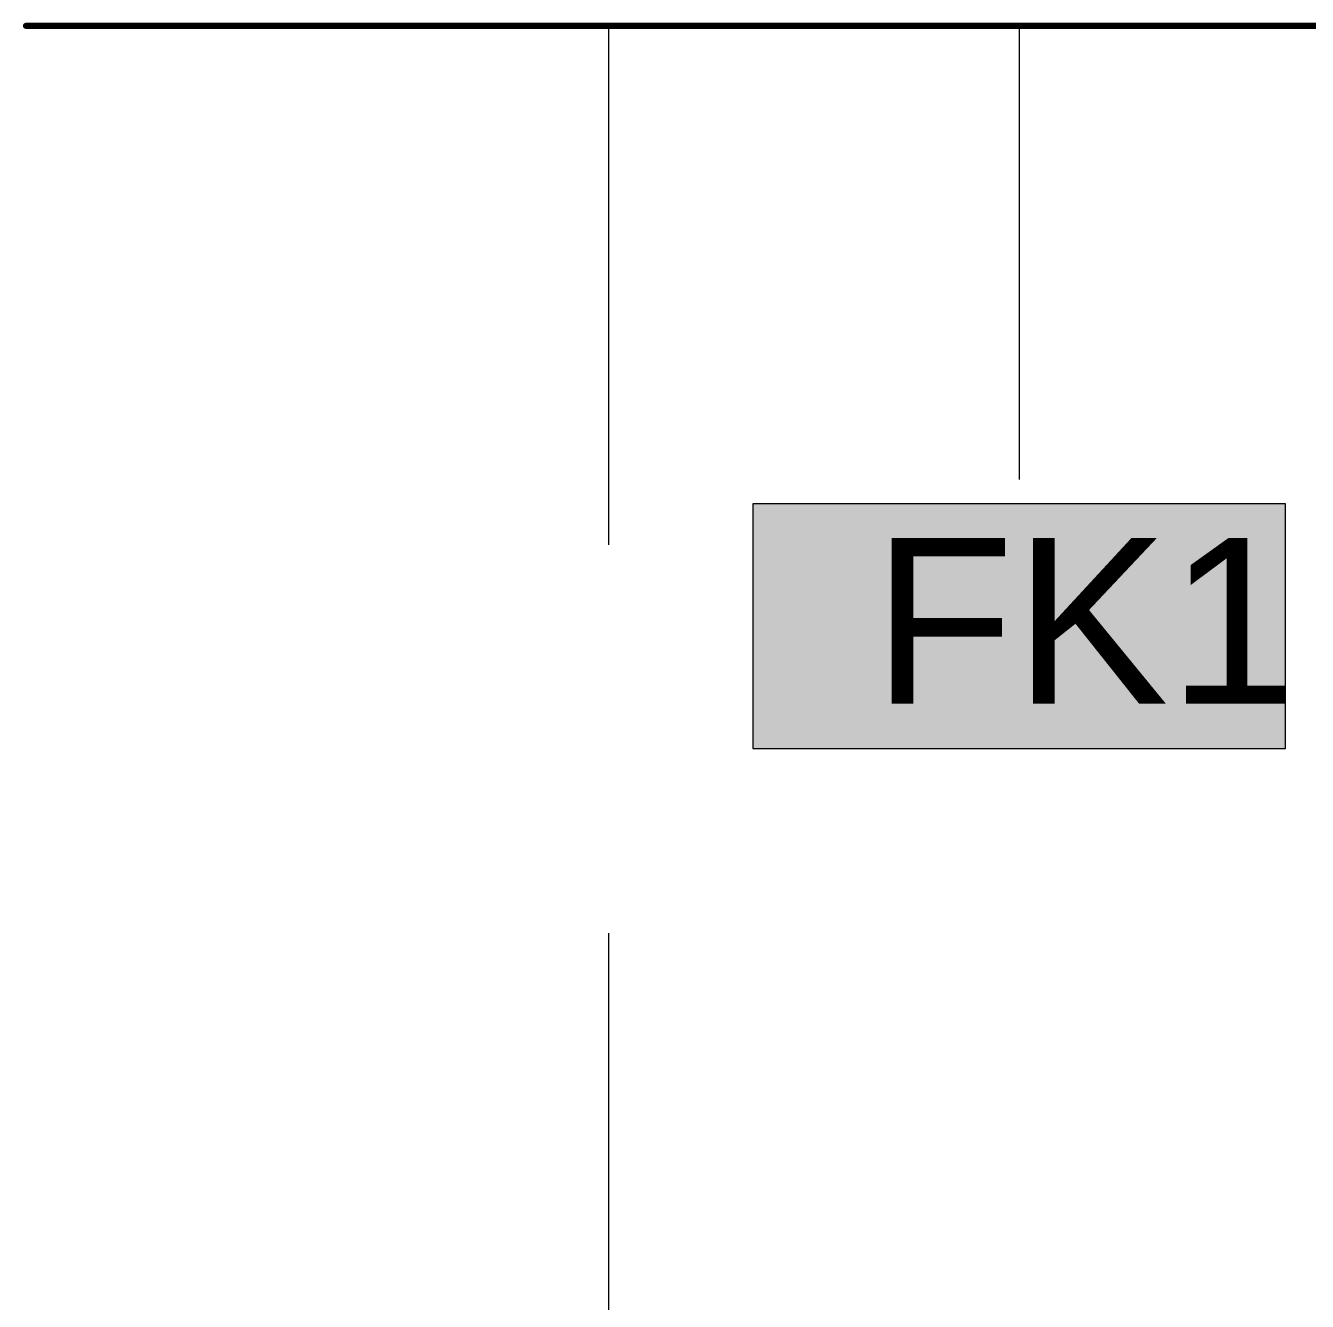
# Model space of a CAD drawing. Header units: millimetres. Extents: x -3817 to 677485, y -22715 to 103890.
# Drawn here: x 105339 to 106910, y 10727 to 12291 of the extents above; entities that cross this region are included whole.
import ezdxf

# ---------------------------------------------------------------- set-up
doc = ezdxf.new("R2010")
doc.units = ezdxf.units.MM
doc.layers.add('PDF _Геометрия', color=7, linetype='Continuous', true_color=0x1d1d1d)
doc.layers.add('PDF _Сплошная заливка', color=7, linetype='Continuous', true_color=0xffffff)
doc.layers.add('PDF _Текст', color=7, linetype='Continuous')
doc.styles.add('PDF GOST-Common', font='arial.ttf')

msp = doc.modelspace()

# ---------------------------------------------------------------- linework, layer by layer
at = {"layer": 'PDF _Геометрия', "color": 231, "lineweight": 70, "true_color": 0xff80c0}
msp.add_lwpolyline([(107352, 12291.4), (105338.6, 12291.4), (105338.6, 12290.4), (107352, 12290.4)], close=True, dxfattribs=at)
at = {"layer": 'PDF _Геометрия', "color": 253, "lineweight": 9, "true_color": 0xaaaaaa}
for points in [[(106053.6, 11654.9), (106053.6, 12289.9)], [(106053.6, 9591.1), (106053.6, 11178.6)]]:
    msp.add_lwpolyline(points, dxfattribs=at)
at = {"layer": 'PDF _Геометрия', "color": 7, "lineweight": 9}
msp.add_lwpolyline([(106556.6, 12290.8), (106556.6, 11735)], dxfattribs=at)
msp.add_lwpolyline([(106883.1, 11704.9), (106230, 11704.9), (106230, 11404.9), (106883.1, 11404.9)], close=True, dxfattribs=at)
at = {"layer": 'PDF _Сплошная заливка', "lineweight": 9, "transparency": 33554559}
msp.add_solid([(106883.1, 11704.9), (106230, 11704.9), (106883.1, 11404.9), (106230, 11404.9)], dxfattribs=at)

# ---------------------------------------------------------------- texts
at = {"layer": 'PDF _Текст', "insert": (106377.1, 11561.5), "char_height": 203.2, "attachment_point": 4, "style": 'PDF GOST-Common'}
msp.add_mtext('FK1', dxfattribs=at)

doc.saveas('drawing.dxf')
